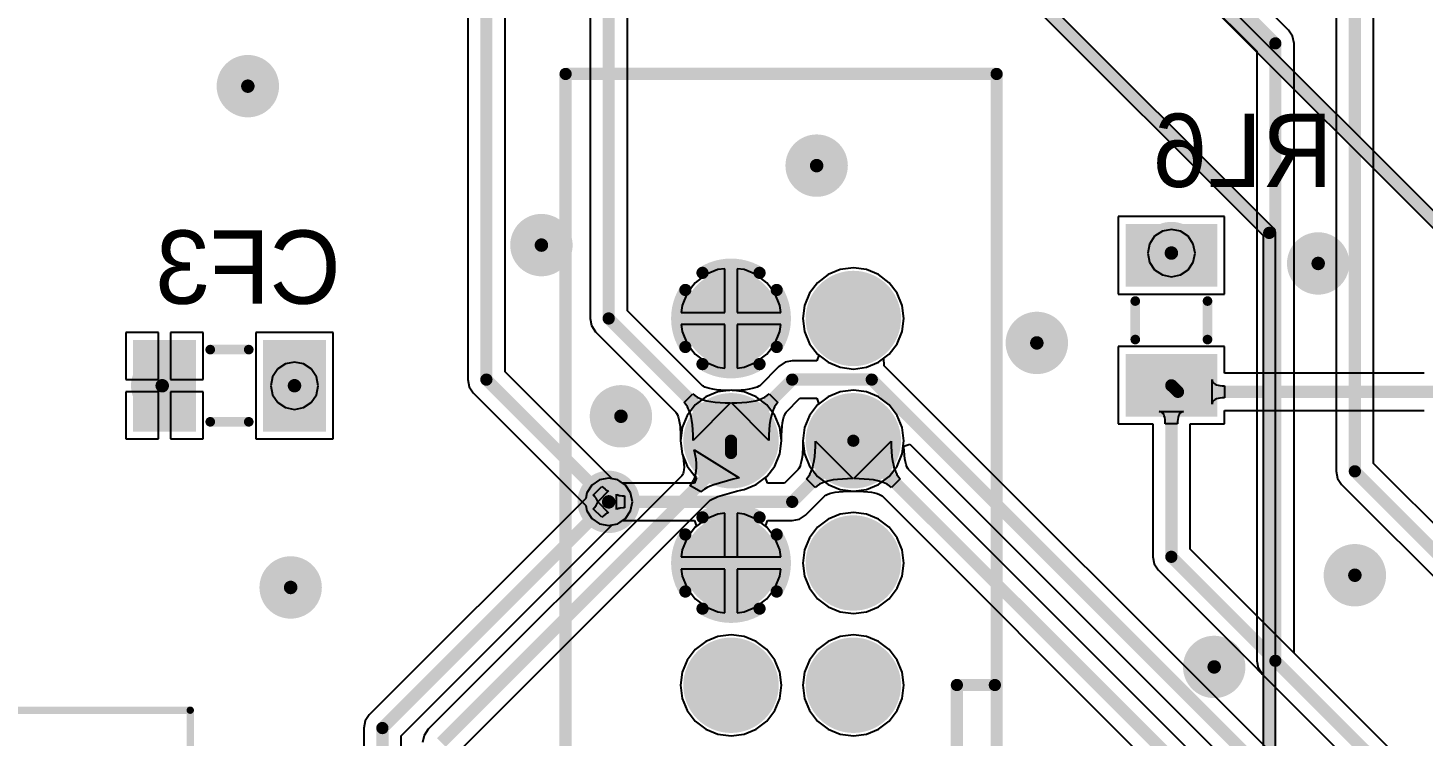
# Model space of a CAD drawing. Header units: millimetres. Extents: x 19 to 120, y 15 to 116.
# Drawn here: x 42.8 to 71.77, y 61.55 to 76.27 of the extents above; entities that cross this region are included whole.
import ezdxf

# ---------------------------------------------------------------- set-up
doc = ezdxf.new("R2010")
doc.units = ezdxf.units.MM
for name, color, linetype in [('BottomLayer', 5, 'Continuous'), ('BottomOverlay', 54, 'Continuous'), ('BottomPaste', 16, 'Continuous'), ('BottomSolder', 6, 'Continuous'), ('InternalPlane1', 76, 'Continuous'), ('InternalPlane2', 16, 'Continuous'), ('MultiLayer', 9, 'Continuous'), ('PadHoleLayer', 156, 'Continuous'), ('TopLayer', 1, 'Continuous'), ('TopOverlay', 2, 'Continuous'), ('TopSolder', 216, 'Continuous'), ('ViaHoleLayer', 16, 'Continuous')]:
    doc.layers.add(name, color=color, linetype=linetype)

# ---------------------------------------------------------------- blocks, each defined once
blk = doc.blocks.new('IDC3_10_2_13')
at = {"layer": 'BottomLayer', "const_width": 0.787}
for points in [[(14.846, 2.54, 1), (15.634, 2.54, 1)], [(17.386, 2.54, 1), (18.174, 2.54, 1)], [(19.926, 2.54, 1), (20.714, 2.54, 1)], [(22.466, 2.54, 1), (23.254, 2.54, 1)], [(14.846, 0, 1), (15.634, 0, 1)], [(17.386, 0, 1), (18.174, 0, 1)], [(19.926, 0, 1), (20.714, 0, 1)], [(22.466, 0, 1), (23.254, 0, 1)]]:
    blk.add_lwpolyline(points, format="xyb", close=True, dxfattribs=at)
at = {"layer": 'BottomSolder', "const_width": 0.889}
for points in [[(14.796, 2.54, 1), (15.684, 2.54, 1)], [(17.335, 2.54, 1), (18.224, 2.54, 1)], [(19.875, 2.54, 1), (20.765, 2.54, 1)], [(22.416, 2.54, 1), (23.305, 2.54, 1)], [(14.796, 0, 1), (15.684, 0, 1)], [(17.335, 0, 1), (18.224, 0, 1)], [(19.875, 0, 1), (20.765, 0, 1)], [(22.416, 0, 1), (23.305, 0, 1)]]:
    blk.add_lwpolyline(points, format="xyb", close=True, dxfattribs=at)
at = {"layer": 'InternalPlane1', "const_width": 0.254}
for points in [[(17.188, 3.488, -0.286745), (18.372, 3.488)], [(22.268, 3.488, -0.286745), (23.452, 3.488)], [(16.832, 1.948, -0.286745), (16.832, 3.132)], [(18.728, 3.132, -0.286745), (18.728, 1.948)], [(21.912, 1.948, -0.286745), (21.912, 3.132)], [(23.808, 3.132, -0.286745), (23.808, 1.948)], [(18.372, 1.592, -0.286745), (17.188, 1.592)], [(23.452, 1.592, -0.286745), (22.268, 1.592)]]:
    blk.add_lwpolyline(points, format="xyb", dxfattribs=at)
at = {"layer": 'InternalPlane1'}
for points, const_width in [([(14.745, 2.54, 1), (15.735, 2.54, 1)], 0.991), ([(17.124, 3.488, 1), (17.251, 3.488, 1)], 0.127), ([(18.309, 3.488, 1), (18.436, 3.488, 1)], 0.127), ([(19.825, 2.54, 1), (20.815, 2.54, 1)], 0.991), ([(22.204, 3.488, 1), (22.331, 3.488, 1)], 0.127), ([(23.389, 3.488, 1), (23.516, 3.488, 1)], 0.127), ([(16.769, 3.132, 1), (16.896, 3.132, 1)], 0.127), ([(18.664, 3.132, 1), (18.791, 3.132, 1)], 0.127), ([(21.849, 3.132, 1), (21.976, 3.132, 1)], 0.127), ([(23.744, 3.132, 1), (23.871, 3.132, 1)], 0.127), ([(16.769, 1.948, 1), (16.896, 1.948, 1)], 0.127), ([(18.664, 1.948, 1), (18.791, 1.948, 1)], 0.127), ([(21.849, 1.948, 1), (21.976, 1.948, 1)], 0.127), ([(23.744, 1.948, 1), (23.871, 1.948, 1)], 0.127), ([(17.124, 1.592, 1), (17.251, 1.592, 1)], 0.127), ([(18.309, 1.592, 1), (18.436, 1.592, 1)], 0.127), ([(22.204, 1.592, 1), (22.331, 1.592, 1)], 0.127), ([(23.389, 1.592, 1), (23.516, 1.592, 1)], 0.127), ([(14.745, 0, 1), (15.735, 0, 1)], 0.991), ([(17.285, 0, 1), (18.275, 0, 1)], 0.991), ([(19.825, 0, 1), (20.815, 0, 1)], 0.991), ([(22.365, 0, 1), (23.355, 0, 1)], 0.991)]:
    blk.add_lwpolyline(points, format="xyb", close=True, dxfattribs=dict(at, const_width=const_width))
at = {"layer": 'InternalPlane2', "const_width": 0.991}
for points in [[(14.745, 2.54, 1), (15.735, 2.54, 1)], [(17.285, 2.54, 1), (18.275, 2.54, 1)], [(19.825, 2.54, 1), (20.815, 2.54, 1)], [(22.365, 2.54, 1), (23.355, 2.54, 1)], [(14.745, 0, 1), (15.735, 0, 1)], [(17.285, 0, 1), (18.275, 0, 1)], [(19.825, 0, 1), (20.815, 0, 1)], [(22.365, 0, 1), (23.355, 0, 1)]]:
    blk.add_lwpolyline(points, format="xyb", close=True, dxfattribs=at)
at = {"layer": 'MultiLayer', "const_width": 0.787}
for points in [[(14.846, 2.54, 1), (15.634, 2.54, 1)], [(17.386, 2.54, 1), (18.174, 2.54, 1)], [(19.926, 2.54, 1), (20.714, 2.54, 1)], [(22.466, 2.54, 1), (23.254, 2.54, 1)], [(14.846, 0, 1), (15.634, 0, 1)], [(17.386, 0, 1), (18.174, 0, 1)], [(19.926, 0, 1), (20.714, 0, 1)], [(22.466, 0, 1), (23.254, 0, 1)]]:
    blk.add_lwpolyline(points, format="xyb", close=True, dxfattribs=at)
at = {"layer": 'PadHoleLayer', "const_width": 0.483}
for points in [[(14.999, 2.54, 1), (15.481, 2.54, 1)], [(17.539, 2.54, 1), (18.021, 2.54, 1)], [(20.079, 2.54, 1), (20.561, 2.54, 1)], [(22.619, 2.54, 1), (23.101, 2.54, 1)], [(14.999, 0, 1), (15.481, 0, 1)], [(17.539, 0, 1), (18.021, 0, 1)], [(20.079, 0, 1), (20.561, 0, 1)], [(22.619, 0, 1), (23.101, 0, 1)]]:
    blk.add_lwpolyline(points, format="xyb", close=True, dxfattribs=at)
at = {"layer": 'TopLayer', "const_width": 0.787}
for points in [[(14.846, 2.54, 1), (15.634, 2.54, 1)], [(17.386, 2.54, 1), (18.174, 2.54, 1)], [(19.926, 2.54, 1), (20.714, 2.54, 1)], [(22.466, 2.54, 1), (23.254, 2.54, 1)], [(14.846, 0, 1), (15.634, 0, 1)], [(17.386, 0, 1), (18.174, 0, 1)], [(19.926, 0, 1), (20.714, 0, 1)], [(22.466, 0, 1), (23.254, 0, 1)]]:
    blk.add_lwpolyline(points, format="xyb", close=True, dxfattribs=at)
at = {"layer": 'TopOverlay', "const_width": 0.254}
for points in [[(27.94, 5.975), (-5.08, 5.975)], [(27.94, 5.975), (27.94, -2.975)], [(7.625, -2.15), (15.245, -2.15)], [(15.245, -2.15), (15.245, -2.938)], [(27.94, -2.975), (-5.08, -2.975)]]:
    blk.add_lwpolyline(points, dxfattribs=at)
at = {"layer": 'TopOverlay', "const_width": 0.127}
for points in [[(27.876, 5.975, 1), (28.003, 5.975, 1)], [(27.876, 5.975, 1), (28.003, 5.975, 1)], [(15.182, -2.15, 1), (15.309, -2.15, 1)], [(15.182, -2.15, 1), (15.309, -2.15, 1)], [(15.182, -2.938, 1), (15.309, -2.938, 1)], [(27.876, -2.975, 1), (28.003, -2.975, 1)], [(27.876, -2.975, 1), (28.003, -2.975, 1)]]:
    blk.add_lwpolyline(points, format="xyb", close=True, dxfattribs=at)
at = {"layer": 'TopSolder', "const_width": 0.889}
for points in [[(14.796, 2.54, 1), (15.684, 2.54, 1)], [(17.335, 2.54, 1), (18.224, 2.54, 1)], [(19.875, 2.54, 1), (20.765, 2.54, 1)], [(22.416, 2.54, 1), (23.305, 2.54, 1)], [(14.796, 0, 1), (15.684, 0, 1)], [(17.335, 0, 1), (18.224, 0, 1)], [(19.875, 0, 1), (20.765, 0, 1)], [(22.416, 0, 1), (23.305, 0, 1)]]:
    blk.add_lwpolyline(points, format="xyb", close=True, dxfattribs=at)
blk = doc.blocks.new('M_1206_B_16')
at = {"layer": 'BottomLayer'}
for points in [[(-1.9, 0.85), (-1.9, -0.85), (-0.8, 0.85), (-0.8, -0.85)], [(0.8, 0.85), (0.8, -0.85), (1.9, 0.85), (1.9, -0.85)]]:
    blk.add_solid(points, dxfattribs=at)
at = {"layer": 'BottomOverlay', "const_width": 0.2}
for points in [[(-0.4, 0.75), (0.4, 0.75)], [(-0.4, -0.75), (0.4, -0.75)]]:
    blk.add_lwpolyline(points, dxfattribs=at)
at = {"layer": 'BottomOverlay', "const_width": 0.1}
for points in [[(-0.45, 0.75, 1), (-0.35, 0.75, 1)], [(0.35, 0.75, 1), (0.45, 0.75, 1)], [(-0.45, -0.75, 1), (-0.35, -0.75, 1)], [(0.35, -0.75, 1), (0.45, -0.75, 1)]]:
    blk.add_lwpolyline(points, format="xyb", close=True, dxfattribs=at)
at = {"layer": 'BottomPaste'}
for points in [[(-1.9, 0.85), (-1.9, -0.85), (-0.8, 0.85), (-0.8, -0.85)], [(0.8, 0.85), (0.8, -0.85), (1.9, 0.85), (1.9, -0.85)]]:
    blk.add_solid(points, dxfattribs=at)
at = {"layer": 'BottomSolder'}
for points in [[(-2.002, 0.952), (-2.002, -0.952), (-0.698, 0.952), (-0.698, -0.952)], [(0.698, 0.952), (0.698, -0.952), (2.002, 0.952), (2.002, -0.952)]]:
    blk.add_solid(points, dxfattribs=at)
blk = doc.blocks.new('M_1206_B_33')
at = {"layer": 'BottomLayer'}
for points in [[(-1.9, 0.85), (-1.9, -0.85), (-0.8, 0.85), (-0.8, -0.85)], [(0.8, 0.85), (0.8, -0.85), (1.9, 0.85), (1.9, -0.85)]]:
    blk.add_solid(points, dxfattribs=at)
at = {"layer": 'BottomOverlay', "const_width": 0.2}
for points in [[(-0.4, 0.75), (0.4, 0.75)], [(-0.4, -0.75), (0.4, -0.75)]]:
    blk.add_lwpolyline(points, dxfattribs=at)
at = {"layer": 'BottomOverlay', "const_width": 0.1}
for points in [[(-0.45, 0.75, 1), (-0.35, 0.75, 1)], [(0.35, 0.75, 1), (0.45, 0.75, 1)], [(-0.45, -0.75, 1), (-0.35, -0.75, 1)], [(0.35, -0.75, 1), (0.45, -0.75, 1)]]:
    blk.add_lwpolyline(points, format="xyb", close=True, dxfattribs=at)
at = {"layer": 'BottomPaste'}
for points in [[(-1.9, 0.85), (-1.9, -0.85), (-0.8, 0.85), (-0.8, -0.85)], [(0.8, 0.85), (0.8, -0.85), (1.9, 0.85), (1.9, -0.85)]]:
    blk.add_solid(points, dxfattribs=at)
at = {"layer": 'BottomSolder'}
for points in [[(-2.002, 0.952), (-2.002, -0.952), (-0.698, 0.952), (-0.698, -0.952)], [(0.698, 0.952), (0.698, -0.952), (2.002, 0.952), (2.002, -0.952)]]:
    blk.add_solid(points, dxfattribs=at)
blk = doc.blocks.new('RF_BM_2652P2_36')
at = {"layer": 'TopOverlay', "const_width": 0.152}
for points in [[(0.077, 30.09), (0.077, 0.104)], [(16.523, 0.104), (0.077, 0.104)]]:
    blk.add_lwpolyline(points, dxfattribs=at)
at = {"layer": 'TopOverlay', "const_width": 0.0762}
blk.add_lwpolyline([(0.039, 0.104, 1), (0.115, 0.104, 1)], format="xyb", close=True, dxfattribs=at)
blk.add_lwpolyline([(0.039, 0.104, 1), (0.115, 0.104, 1)], format="xyb", close=True, dxfattribs=at)

msp = doc.modelspace()

# ---------------------------------------------------------------- linework, layer by layer
at = {"layer": 'BottomLayer'}
for p, q in [((67.652, 72.347), (65.444, 72.347)), ((65.444, 72.347), (65.444, 70.739)), ((67.652, 70.739), (67.652, 72.347)), ((59.944, 71.281), (59.672, 71.246)), ((60.216, 71.246), (59.944, 71.281)), ((56.879, 71.141), (56.661, 70.974)), ((57.132, 71.246), (56.879, 71.141)), ((57.277, 71.265), (57.132, 71.246)), ((57.277, 70.358), (57.277, 71.265)), ((57.676, 71.246), (57.531, 71.265)), ((57.531, 71.265), (57.531, 70.358)), ((57.929, 71.141), (57.676, 71.246)), ((58.147, 70.974), (57.929, 71.141)), ((59.419, 71.141), (59.201, 70.974)), ((59.672, 71.246), (59.419, 71.141)), ((60.469, 71.141), (60.216, 71.246)), ((60.687, 70.974), (60.469, 71.141)), ((56.494, 70.756), (56.389, 70.503)), ((56.661, 70.974), (56.494, 70.756)), ((58.314, 70.756), (58.147, 70.974)), ((58.419, 70.503), (58.314, 70.756)), ((59.034, 70.756), (58.929, 70.503)), ((59.201, 70.974), (59.034, 70.756)), ((60.854, 70.756), (60.687, 70.974)), ((60.959, 70.503), (60.854, 70.756)), ((65.444, 70.739), (67.652, 70.739)), ((56.389, 70.503), (56.37, 70.358)), ((58.438, 70.358), (58.419, 70.503)), ((58.929, 70.503), (58.894, 70.231)), ((60.994, 70.231), (60.959, 70.503)), ((56.37, 70.358), (57.277, 70.358)), ((57.531, 70.358), (58.438, 70.358)), ((58.894, 70.231), (58.929, 69.959)), ((60.959, 69.959), (60.994, 70.231)), ((45.513, 69.938), (44.836, 69.938)), ((44.836, 69.938), (44.836, 68.961)), ((45.513, 68.961), (45.513, 69.938)), ((46.444, 69.938), (45.767, 69.938)), ((45.767, 69.938), (45.767, 68.961)), ((46.444, 68.961), (46.444, 69.938)), ((49.144, 69.938), (47.536, 69.938)), ((47.536, 69.938), (47.536, 67.73)), ((49.144, 67.73), (49.144, 69.938)), ((57.277, 70.104), (56.37, 70.104)), ((56.37, 70.104), (56.389, 69.959)), ((56.389, 69.959), (56.494, 69.706)), ((57.277, 69.197), (57.277, 70.104)), ((58.438, 70.104), (57.531, 70.104)), ((57.531, 70.104), (57.531, 69.197)), ((58.314, 69.706), (58.419, 69.959)), ((58.419, 69.959), (58.438, 70.104)), ((58.929, 69.959), (59.034, 69.706)), ((60.854, 69.706), (60.959, 69.959)), ((56.494, 69.706), (56.661, 69.488)), ((58.147, 69.488), (58.314, 69.706)), ((59.034, 69.706), (59.201, 69.488)), ((60.687, 69.488), (60.854, 69.706)), ((67.652, 69.647), (65.444, 69.647)), ((65.444, 69.647), (65.444, 68.039)), ((67.652, 69.095), (67.652, 69.647)), ((56.661, 69.488), (56.879, 69.321)), ((56.879, 69.321), (57.132, 69.216)), ((57.676, 69.216), (57.929, 69.321)), ((57.929, 69.321), (58.147, 69.488)), ((58.525, 69.32), (58.399, 69.236)), ((58.674, 69.349), (58.525, 69.32)), ((59.185, 69.349), (58.674, 69.349)), ((59.225, 69.47), (59.185, 69.349)), ((59.201, 69.488), (59.225, 69.47)), ((60.577, 69.404), (60.687, 69.488)), ((60.582, 69.248), (60.577, 69.404)), ((60.601, 69.236), (60.582, 69.248)), ((44.836, 68.961), (45.513, 68.961)), ((45.767, 68.961), (46.444, 68.961)), ((57.132, 69.216), (57.277, 69.197)), ((57.531, 69.197), (57.676, 69.216)), ((58.399, 69.236), (57.999, 68.835)), ((72.665, 57.172), (60.601, 69.236)), ((67.392, 68.453), (67.392, 68.961)), ((67.392, 68.961), (67.394, 68.937)), ((71.794, 69.095), (67.652, 69.095)), ((45.513, 68.707), (44.836, 68.707)), ((44.836, 68.707), (44.836, 67.73)), ((45.513, 67.73), (45.513, 68.707)), ((46.444, 68.707), (45.767, 68.707)), ((45.767, 68.707), (45.767, 67.73)), ((46.444, 67.73), (46.444, 68.707)), ((57.132, 68.706), (56.879, 68.601)), ((57.404, 68.741), (57.132, 68.706)), ((57.434, 68.737), (57.404, 68.741)), ((57.517, 68.738), (57.434, 68.737)), ((57.706, 68.75), (57.517, 68.738)), ((57.779, 68.761), (57.706, 68.75)), ((57.845, 68.774), (57.779, 68.761)), ((57.901, 68.789), (57.845, 68.774)), ((57.945, 68.805), (57.901, 68.789)), ((57.978, 68.822), (57.945, 68.805)), ((57.999, 68.835), (57.978, 68.822)), ((58.155, 68.628), (58.198, 68.664)), ((58.198, 68.664), (58.377, 68.485)), ((67.394, 68.937), (67.402, 68.915)), ((67.402, 68.915), (67.415, 68.896)), ((67.415, 68.896), (67.433, 68.88)), ((67.433, 68.88), (67.456, 68.866)), ((67.456, 68.866), (67.484, 68.854)), ((67.484, 68.854), (67.518, 68.845)), ((67.518, 68.845), (67.556, 68.839)), ((67.556, 68.839), (67.6, 68.835)), ((67.6, 68.835), (67.649, 68.834)), ((67.649, 68.834), (67.649, 68.58)), ((56.661, 68.434), (56.494, 68.216)), ((56.879, 68.601), (56.661, 68.434)), ((57.412, 68.478), (57.527, 68.479)), ((58.191, 67.699), (57.412, 68.478)), ((57.527, 68.479), (57.732, 68.493)), ((57.732, 68.493), (57.823, 68.505)), ((57.823, 68.505), (57.905, 68.522)), ((57.905, 68.522), (57.98, 68.542)), ((57.98, 68.542), (58.046, 68.567)), ((58.046, 68.567), (58.105, 68.595)), ((58.105, 68.595), (58.155, 68.628)), ((58.308, 68.392), (58.28, 68.333)), ((58.341, 68.442), (58.308, 68.392)), ((58.377, 68.485), (58.341, 68.442)), ((58.548, 68.286), (58.835, 68.573)), ((58.835, 68.573), (59.185, 68.573)), ((59.201, 68.434), (59.034, 68.216)), ((59.185, 68.573), (59.225, 68.452)), ((59.225, 68.452), (59.201, 68.434)), ((67.394, 68.477), (67.392, 68.453)), ((67.402, 68.499), (67.394, 68.477)), ((67.415, 68.518), (67.402, 68.499)), ((67.433, 68.534), (67.415, 68.518)), ((67.456, 68.548), (67.433, 68.534)), ((67.484, 68.56), (67.456, 68.548)), ((67.518, 68.569), (67.484, 68.56)), ((67.556, 68.575), (67.518, 68.569)), ((67.6, 68.579), (67.556, 68.575)), ((67.649, 68.58), (67.6, 68.579)), ((56.494, 68.216), (56.389, 67.963)), ((58.218, 68.11), (58.206, 68.019)), ((58.235, 68.192), (58.218, 68.11)), ((58.255, 68.267), (58.235, 68.192)), ((58.28, 68.333), (58.255, 68.267)), ((58.474, 68.066), (58.487, 68.132)), ((58.487, 68.132), (58.502, 68.188)), ((58.502, 68.188), (58.518, 68.232)), ((58.518, 68.232), (58.535, 68.265)), ((58.535, 68.265), (58.548, 68.286)), ((59.034, 68.216), (58.929, 67.963)), ((66.318, 68.294), (66.294, 68.296)), ((66.294, 68.296), (66.802, 68.296)), ((66.34, 68.286), (66.318, 68.294)), ((66.359, 68.273), (66.34, 68.286)), ((66.375, 68.255), (66.359, 68.273)), ((66.389, 68.233), (66.375, 68.255)), ((66.401, 68.205), (66.389, 68.233)), ((66.41, 68.172), (66.401, 68.205)), ((66.416, 68.133), (66.41, 68.172)), ((66.42, 68.09), (66.416, 68.133)), ((66.421, 68.042), (66.42, 68.09)), ((66.676, 68.09), (66.675, 68.042)), ((66.68, 68.133), (66.676, 68.09)), ((66.686, 68.172), (66.68, 68.133)), ((66.695, 68.205), (66.686, 68.172)), ((66.707, 68.233), (66.695, 68.205)), ((66.721, 68.255), (66.707, 68.233)), ((66.737, 68.273), (66.721, 68.255)), ((66.756, 68.286), (66.737, 68.273)), ((66.778, 68.294), (66.756, 68.286)), ((66.802, 68.296), (66.778, 68.294)), ((67.652, 68.039), (67.652, 68.319)), ((67.652, 68.319), (71.794, 68.319)), ((56.389, 67.963), (56.354, 67.691)), ((58.192, 67.814), (58.191, 67.699)), ((58.206, 68.019), (58.192, 67.814)), ((58.45, 67.721), (58.451, 67.804)), ((58.451, 67.804), (58.463, 67.993)), ((58.463, 67.993), (58.474, 68.066)), ((58.929, 67.963), (58.894, 67.691)), ((65.444, 68.039), (66.16, 68.039)), ((66.16, 68.039), (66.16, 65.28)), ((66.675, 68.042), (66.421, 68.042)), ((66.936, 65.441), (66.936, 68.039)), ((66.936, 68.039), (67.652, 68.039)), ((44.836, 67.73), (45.513, 67.73)), ((45.767, 67.73), (46.444, 67.73)), ((47.536, 67.73), (49.144, 67.73)), ((56.354, 67.691), (56.389, 67.419)), ((56.661, 67.402), (56.639, 67.504)), ((56.639, 67.504), (57.576, 66.923)), ((58.419, 67.419), (58.454, 67.691)), ((58.454, 67.691), (58.45, 67.721)), ((58.894, 67.691), (58.929, 67.419)), ((59.952, 66.904), (60.731, 67.683)), ((60.731, 67.683), (60.732, 67.568)), ((60.732, 67.568), (60.746, 67.363)), ((60.992, 67.567), (61.011, 67.584)), ((61.003, 67.389), (60.992, 67.567)), ((61.011, 67.584), (61.118, 67.62)), ((61.118, 67.62), (72.002, 56.736)), ((56.389, 67.419), (56.396, 67.403)), ((56.396, 67.403), (56.407, 67.354)), ((56.407, 67.354), (56.42, 67.274)), ((56.42, 67.274), (56.426, 67.203)), ((56.677, 67.307), (56.661, 67.402)), ((56.685, 67.217), (56.677, 67.307)), ((56.687, 67.134), (56.685, 67.217)), ((58.314, 67.166), (58.419, 67.419)), ((58.929, 67.419), (59.034, 67.166)), ((60.746, 67.363), (60.758, 67.272)), ((60.758, 67.272), (60.775, 67.19)), ((61.014, 67.316), (61.003, 67.389)), ((61.027, 67.25), (61.014, 67.316)), ((61.042, 67.194), (61.027, 67.25)), ((56.382, 66.965), (51.115, 61.697)), ((56.395, 66.985), (56.382, 66.965)), ((56.407, 67.011), (56.395, 66.985)), ((56.417, 67.045), (56.407, 67.011)), ((56.424, 67.088), (56.417, 67.045)), ((56.428, 67.141), (56.424, 67.088)), ((56.426, 67.203), (56.428, 67.141)), ((56.65, 66.921), (56.669, 66.986)), ((56.669, 66.986), (56.681, 67.057)), ((56.681, 67.057), (56.687, 67.134)), ((57.576, 66.923), (57.45, 66.893)), ((57.929, 66.781), (58.147, 66.948)), ((58.147, 66.948), (58.314, 67.166)), ((59.034, 67.166), (59.201, 66.948)), ((59.201, 66.948), (59.419, 66.781)), ((60.775, 67.19), (60.795, 67.115)), ((60.795, 67.115), (60.82, 67.049)), ((60.82, 67.049), (60.848, 66.99)), ((60.848, 66.99), (60.881, 66.94)), ((60.881, 66.94), (60.917, 66.897)), ((61.058, 67.15), (61.042, 67.194)), ((61.075, 67.117), (61.058, 67.15)), ((61.088, 67.096), (61.075, 67.117)), ((68.728, 59.457), (61.088, 67.096)), ((54.516, 66.769), (54.409, 66.609)), ((54.676, 66.876), (54.516, 66.769)), ((54.864, 66.913), (54.676, 66.876)), ((55.052, 66.876), (54.864, 66.913)), ((55.212, 66.769), (55.052, 66.876)), ((55.319, 66.609), (55.212, 66.769)), ((56.552, 66.764), (56.591, 66.81)), ((56.774, 66.627), (56.552, 66.764)), ((56.591, 66.81), (56.624, 66.863)), ((56.624, 66.863), (56.65, 66.921)), ((56.809, 66.657), (56.774, 66.627)), ((56.854, 66.687), (56.809, 66.657)), ((56.909, 66.717), (56.854, 66.687)), ((56.974, 66.746), (56.909, 66.717)), ((57.049, 66.776), (56.974, 66.746)), ((57.45, 66.893), (57.049, 66.776)), ((57.133, 66.53), (57.516, 66.643)), ((57.516, 66.643), (57.635, 66.67)), ((57.635, 66.67), (57.637, 66.671)), ((57.635, 66.67), (57.635, 66.67)), ((57.635, 66.67), (57.635, 66.67)), ((57.637, 66.671), (57.676, 66.676)), ((57.676, 66.676), (57.929, 66.781)), ((59.419, 66.781), (59.672, 66.676)), ((59.672, 66.676), (59.944, 66.641)), ((59.944, 66.641), (59.974, 66.645)), ((60.067, 66.903), (59.952, 66.904)), ((59.974, 66.645), (60.057, 66.644)), ((60.057, 66.644), (60.246, 66.632)), ((60.272, 66.889), (60.067, 66.903)), ((60.363, 66.877), (60.272, 66.889)), ((60.445, 66.86), (60.363, 66.877)), ((60.52, 66.84), (60.445, 66.86)), ((60.586, 66.815), (60.52, 66.84)), ((60.645, 66.787), (60.586, 66.815)), ((60.695, 66.754), (60.645, 66.787)), ((60.738, 66.718), (60.695, 66.754)), ((60.917, 66.897), (60.738, 66.718)), ((54.386, 66.493), (49.89, 61.997)), ((51.778, 61.261), (56.969, 66.453)), ((54.409, 66.609), (54.386, 66.493)), ((54.56, 66.298), (54.602, 66.346)), ((54.602, 66.346), (54.612, 66.361)), ((54.612, 66.361), (54.621, 66.374)), ((54.621, 66.374), (54.627, 66.387)), ((54.627, 66.387), (54.632, 66.398)), ((54.632, 66.398), (54.635, 66.409)), ((54.635, 66.409), (54.635, 66.419)), ((54.635, 66.419), (54.862, 66.192)), ((55.356, 66.421), (55.319, 66.609)), ((55.319, 66.233), (55.356, 66.421)), ((56.969, 66.453), (56.987, 66.464)), ((56.987, 66.464), (57.024, 66.484)), ((57.024, 66.484), (57.075, 66.508)), ((57.075, 66.508), (57.133, 66.53)), ((60.246, 66.632), (60.319, 66.621)), ((60.319, 66.621), (60.385, 66.608)), ((60.385, 66.608), (60.441, 66.593)), ((60.441, 66.593), (60.485, 66.577)), ((60.485, 66.577), (60.518, 66.56)), ((60.518, 66.56), (60.539, 66.547)), ((60.539, 66.547), (68.065, 59.021)), ((54.543, 66.279), (54.56, 66.298)), ((54.722, 66.1), (54.543, 66.279)), ((54.741, 66.117), (54.722, 66.1)), ((54.758, 66.133), (54.741, 66.117)), ((54.789, 66.159), (54.758, 66.133)), ((54.804, 66.169), (54.789, 66.159)), ((54.817, 66.178), (54.804, 66.169)), ((54.83, 66.184), (54.817, 66.178)), ((54.841, 66.189), (54.83, 66.184)), ((54.852, 66.192), (54.841, 66.189)), ((54.862, 66.192), (54.852, 66.192)), ((55.052, 65.966), (55.212, 66.073)), ((55.212, 66.073), (55.319, 66.233)), ((56.879, 66.061), (56.661, 65.894)), ((57.132, 66.166), (56.879, 66.061)), ((57.277, 66.185), (57.132, 66.166)), ((57.277, 65.278), (57.277, 66.185)), ((57.676, 66.166), (57.531, 66.185)), ((57.531, 66.185), (57.531, 65.278)), ((57.929, 66.061), (57.676, 66.166)), ((58.147, 65.894), (57.929, 66.061)), ((59.419, 66.061), (59.201, 65.894)), ((59.672, 66.166), (59.419, 66.061)), ((59.944, 66.201), (59.672, 66.166)), ((60.216, 66.166), (59.944, 66.201)), ((60.469, 66.061), (60.216, 66.166)), ((60.687, 65.894), (60.469, 66.061)), ((50.553, 61.561), (54.936, 65.943)), ((54.936, 65.943), (55.052, 65.966)), ((56.661, 65.894), (56.494, 65.676)), ((58.314, 65.676), (58.147, 65.894)), ((59.201, 65.894), (59.034, 65.676)), ((60.854, 65.676), (60.687, 65.894)), ((56.494, 65.676), (56.389, 65.423)), ((58.419, 65.423), (58.314, 65.676)), ((59.034, 65.676), (58.929, 65.423)), ((60.959, 65.423), (60.854, 65.676)), ((56.389, 65.423), (56.37, 65.278)), ((56.37, 65.278), (57.277, 65.278)), ((57.531, 65.278), (58.438, 65.278)), ((58.438, 65.278), (58.419, 65.423)), ((58.929, 65.423), (58.894, 65.151)), ((60.994, 65.151), (60.959, 65.423)), ((66.16, 65.28), (66.189, 65.132)), ((74.443, 57.935), (66.936, 65.441)), ((57.277, 65.024), (56.37, 65.024)), ((56.37, 65.024), (56.389, 64.879)), ((57.277, 64.117), (57.277, 65.024)), ((58.438, 65.024), (57.531, 65.024)), ((57.531, 65.024), (57.531, 64.117)), ((58.419, 64.879), (58.438, 65.024)), ((58.894, 65.151), (58.929, 64.879)), ((60.959, 64.879), (60.994, 65.151)), ((66.189, 65.132), (66.273, 65.006)), ((66.273, 65.006), (73.78, 57.5)), ((56.389, 64.879), (56.494, 64.626)), ((56.494, 64.626), (56.661, 64.408)), ((58.147, 64.408), (58.314, 64.626)), ((58.314, 64.626), (58.419, 64.879)), ((58.929, 64.879), (59.034, 64.626)), ((59.034, 64.626), (59.201, 64.408)), ((60.687, 64.408), (60.854, 64.626)), ((60.854, 64.626), (60.959, 64.879)), ((56.661, 64.408), (56.879, 64.241)), ((57.929, 64.241), (58.147, 64.408)), ((59.201, 64.408), (59.419, 64.241)), ((60.469, 64.241), (60.687, 64.408)), ((56.879, 64.241), (57.132, 64.136)), ((57.132, 64.136), (57.277, 64.117)), ((57.531, 64.117), (57.676, 64.136)), ((57.676, 64.136), (57.929, 64.241)), ((59.419, 64.241), (59.672, 64.136)), ((59.672, 64.136), (59.944, 64.101)), ((59.944, 64.101), (60.216, 64.136)), ((60.216, 64.136), (60.469, 64.241)), ((56.879, 63.521), (56.661, 63.354)), ((57.132, 63.626), (56.879, 63.521)), ((57.404, 63.661), (57.132, 63.626)), ((57.676, 63.626), (57.404, 63.661)), ((57.929, 63.521), (57.676, 63.626)), ((58.147, 63.354), (57.929, 63.521)), ((59.419, 63.521), (59.201, 63.354)), ((59.672, 63.626), (59.419, 63.521)), ((59.944, 63.661), (59.672, 63.626)), ((60.216, 63.626), (59.944, 63.661)), ((60.469, 63.521), (60.216, 63.626)), ((60.687, 63.354), (60.469, 63.521)), ((56.661, 63.354), (56.494, 63.136)), ((58.314, 63.136), (58.147, 63.354)), ((59.201, 63.354), (59.034, 63.136)), ((60.854, 63.136), (60.687, 63.354)), ((56.389, 62.883), (56.354, 62.611)), ((56.494, 63.136), (56.389, 62.883)), ((58.419, 62.883), (58.314, 63.136)), ((58.454, 62.611), (58.419, 62.883)), ((58.929, 62.883), (58.894, 62.611)), ((59.034, 63.136), (58.929, 62.883)), ((60.959, 62.883), (60.854, 63.136)), ((60.994, 62.611), (60.959, 62.883)), ((56.354, 62.611), (56.389, 62.339)), ((58.419, 62.339), (58.454, 62.611)), ((58.894, 62.611), (58.929, 62.339)), ((60.959, 62.339), (60.994, 62.611)), ((56.389, 62.339), (56.494, 62.086)), ((58.314, 62.086), (58.419, 62.339)), ((58.929, 62.339), (59.034, 62.086)), ((60.854, 62.086), (60.959, 62.339)), ((49.89, 61.997), (49.806, 61.871)), ((56.494, 62.086), (56.661, 61.868)), ((58.147, 61.868), (58.314, 62.086)), ((59.034, 62.086), (59.201, 61.868)), ((60.687, 61.868), (60.854, 62.086)), ((49.806, 61.871), (49.777, 61.722)), ((49.777, 61.722), (49.777, 58.974)), ((56.661, 61.868), (56.879, 61.701)), ((57.929, 61.701), (58.147, 61.868)), ((59.201, 61.868), (59.419, 61.701)), ((60.469, 61.701), (60.687, 61.868)), ((50.553, 58.813), (50.553, 61.561)), ((51.03, 61.571), (51.001, 61.422)), ((51.115, 61.697), (51.03, 61.571)), ((56.879, 61.701), (57.132, 61.596)), ((57.132, 61.596), (57.404, 61.561)), ((57.404, 61.561), (57.676, 61.596)), ((57.676, 61.596), (57.929, 61.701)), ((59.419, 61.701), (59.672, 61.596)), ((59.672, 61.596), (59.944, 61.561)), ((59.944, 61.561), (60.216, 61.596)), ((60.216, 61.596), (60.469, 61.701))]:
    msp.add_line(p, q, dxfattribs=at)
for points, const_width in [([(47.257, 75.057, 1), (47.485, 75.057, 1)], 0.229), ([(59.068, 73.406, 1), (59.296, 73.406, 1)], 0.229), ([(53.353, 71.755, 1), (53.581, 71.755, 1)], 0.229), ([(66.434, 71.59, 1), (66.662, 71.59, 1)], 0.229), ([(69.482, 71.374, 1), (69.71, 71.374, 1)], 0.229), ([(63.64, 69.723, 1), (63.868, 69.723, 1)], 0.229), ([(45.479, 68.834, 1), (45.707, 68.834, 1)], 0.229), ([(48.226, 68.834, 1), (48.454, 68.834, 1)], 0.229), ([(58.611, 68.961, 1), (58.737, 68.961, 1)], 0.127), ([(58.611, 68.961, 1), (58.737, 68.961, 1)], 0.127), ([(60.263, 68.961, 1), (60.39, 68.961, 1)], 0.127), ([(60.263, 68.961, 1), (60.39, 68.961, 1)], 0.127), ([(66.484, 68.843, 1), (66.611, 68.843, 1)], 0.127), ([(66.484, 68.834, 1), (66.611, 68.834, 1)], 0.127), ([(66.621, 68.707, 1), (66.748, 68.707, 1)], 0.127), ([(66.621, 68.707, 1), (66.748, 68.707, 1)], 0.127), ([(55.004, 68.199, 1), (55.232, 68.199, 1)], 0.229), ([(57.34, 67.691, 1), (57.468, 67.691, 1)], 0.127), ([(57.34, 67.691, 1), (57.468, 67.691, 1)], 0.127), ([(59.88, 67.691, 1), (60.007, 67.691, 1)], 0.127), ([(57.34, 67.437, 1), (57.468, 67.437, 1)], 0.127), ([(57.34, 67.437, 1), (57.468, 67.437, 1)], 0.127), ([(54.75, 66.421, 1), (54.978, 66.421, 1)], 0.229), ([(54.8, 66.421, 1), (54.928, 66.421, 1)], 0.127), ([(66.484, 65.28, 1), (66.611, 65.28, 1)], 0.127), ([(66.484, 65.28, 1), (66.611, 65.28, 1)], 0.127), ([(70.244, 64.897, 1), (70.472, 64.897, 1)], 0.229), ([(48.146, 64.643, 1), (48.374, 64.643, 1)], 0.229), ([(67.323, 62.992, 1), (67.551, 62.992, 1)], 0.229), ([(50.101, 61.722, 1), (50.228, 61.722, 1)], 0.127), ([(50.101, 61.722, 1), (50.228, 61.722, 1)], 0.127)]:
    msp.add_lwpolyline(points, format="xyb", close=True, dxfattribs=dict(at, const_width=const_width))
at = {"layer": 'BottomLayer', "const_width": 0.254}
for points in [[(57.404, 67.691), (58.674, 68.961)], [(58.674, 68.961), (60.326, 68.961)], [(60.326, 68.961), (72.39, 56.897)], [(66.548, 68.843), (66.684, 68.707)], [(66.548, 65.28), (66.548, 68.834)], [(66.684, 68.707), (72.724, 68.707)], [(57.404, 67.437), (57.404, 67.691)], [(59.944, 67.691), (68.453, 59.182)], [(51.389, 61.422), (57.404, 67.437)], [(50.165, 61.722), (54.864, 66.421)], [(66.548, 65.28), (74.168, 57.66)], [(50.165, 58.813), (50.165, 61.722)]]:
    msp.add_lwpolyline(points, dxfattribs=at)
at = {"layer": 'BottomSolder', "const_width": 0.33}
for points in [[(66.383, 71.59, 1), (66.713, 71.59, 1)], [(45.428, 68.834, 1), (45.758, 68.834, 1)], [(48.175, 68.834, 1), (48.505, 68.834, 1)]]:
    msp.add_lwpolyline(points, format="xyb", close=True, dxfattribs=at)
at = {"layer": 'InternalPlane1', "const_width": 0.648}
for points in [[(66.224, 71.59, 1), (66.872, 71.59, 1)], [(48.016, 68.834, 1), (48.664, 68.834, 1)], [(54.54, 66.421, 1), (55.188, 66.421, 1)]]:
    msp.add_lwpolyline(points, format="xyb", close=True, dxfattribs=at)
at = {"layer": 'InternalPlane2'}
for p, q in [((78.159, 66.296), (62.576, 81.88)), ((62.43, 81.659), (78.013, 66.075)), ((68.672, 72.101), (62.83, 77.943)), ((62.684, 77.722), (68.451, 71.955)), ((68.451, 71.955), (68.451, 55.247)), ((68.7, 72.059), (68.672, 72.101)), ((68.709, 72.009), (68.7, 72.059)), ((68.709, 55.247), (68.709, 72.009))]:
    msp.add_line(p, q, dxfattribs=at)
at = {"layer": 'InternalPlane2', "const_width": 0.254}
for points in [[(62.484, 81.788), (78.105, 66.167)], [(62.738, 77.851), (68.58, 72.009)], [(68.58, 55.247), (68.58, 72.009)]]:
    msp.add_lwpolyline(points, dxfattribs=at)
at = {"layer": 'InternalPlane2'}
for points, const_width in [([(47.047, 75.057, 1), (47.695, 75.057, 1)], 0.648), ([(58.858, 73.406, 1), (59.506, 73.406, 1)], 0.648), ([(53.143, 71.755, 1), (53.791, 71.755, 1)], 0.648), ([(68.516, 72.009, 1), (68.644, 72.009, 1)], 0.127), ([(68.516, 72.009, 1), (68.644, 72.009, 1)], 0.127), ([(69.272, 71.374, 1), (69.92, 71.374, 1)], 0.648), ([(63.43, 69.723, 1), (64.078, 69.723, 1)], 0.648), ([(45.269, 68.834, 1), (45.917, 68.834, 1)], 0.648), ([(54.794, 68.199, 1), (55.442, 68.199, 1)], 0.648), ([(54.54, 66.421, 1), (55.188, 66.421, 1)], 0.648), ([(70.034, 64.897, 1), (70.682, 64.897, 1)], 0.648), ([(47.936, 64.643, 1), (48.584, 64.643, 1)], 0.648), ([(67.113, 62.992, 1), (67.761, 62.992, 1)], 0.648)]:
    msp.add_lwpolyline(points, format="xyb", close=True, dxfattribs=dict(at, const_width=const_width))
at = {"layer": 'MultiLayer', "const_width": 0.229}
for points in [[(47.257, 75.057, 1), (47.485, 75.057, 1)], [(59.068, 73.406, 1), (59.296, 73.406, 1)], [(53.353, 71.755, 1), (53.581, 71.755, 1)], [(66.434, 71.59, 1), (66.662, 71.59, 1)], [(69.482, 71.374, 1), (69.71, 71.374, 1)], [(63.64, 69.723, 1), (63.868, 69.723, 1)], [(45.479, 68.834, 1), (45.707, 68.834, 1)], [(48.226, 68.834, 1), (48.454, 68.834, 1)], [(55.004, 68.199, 1), (55.232, 68.199, 1)], [(54.75, 66.421, 1), (54.978, 66.421, 1)], [(70.244, 64.897, 1), (70.472, 64.897, 1)], [(48.146, 64.643, 1), (48.374, 64.643, 1)], [(67.323, 62.992, 1), (67.551, 62.992, 1)]]:
    msp.add_lwpolyline(points, format="xyb", close=True, dxfattribs=at)
at = {"layer": 'TopLayer'}
for p, q in [((68.982, 76.221), (55.931, 89.271)), ((55.372, 88.731), (68.319, 75.785)), ((51.936, 86.08), (51.936, 68.961)), ((52.712, 69.122), (52.712, 86.08)), ((54.476, 86.08), (54.476, 70.231)), ((55.252, 70.392), (55.252, 86.08)), ((69.97, 77.944), (69.97, 67.056)), ((70.746, 67.217), (70.746, 78.105)), ((69.066, 76.095), (68.982, 76.221)), ((69.095, 75.946), (69.066, 76.095)), ((69.095, 63.28), (69.095, 75.946)), ((68.319, 75.785), (68.319, 63.119)), ((66.2, 71.938), (66.093, 71.778)), ((66.36, 72.045), (66.2, 71.938)), ((66.548, 72.082), (66.36, 72.045)), ((66.736, 72.045), (66.548, 72.082)), ((66.896, 71.938), (66.736, 72.045)), ((67.003, 71.778), (66.896, 71.938)), ((66.093, 71.778), (66.056, 71.59)), ((66.056, 71.59), (66.093, 71.402)), ((67.04, 71.59), (67.003, 71.778)), ((67.003, 71.402), (67.04, 71.59)), ((59.944, 71.281), (59.672, 71.246)), ((60.216, 71.246), (59.944, 71.281)), ((66.093, 71.402), (66.2, 71.242)), ((66.896, 71.242), (67.003, 71.402)), ((56.879, 71.141), (56.661, 70.974)), ((57.132, 71.246), (56.879, 71.141)), ((57.277, 71.265), (57.132, 71.246)), ((57.277, 70.358), (57.277, 71.265)), ((57.676, 71.246), (57.531, 71.265)), ((57.531, 71.265), (57.531, 70.358)), ((57.929, 71.141), (57.676, 71.246)), ((58.147, 70.974), (57.929, 71.141)), ((59.419, 71.141), (59.201, 70.974)), ((59.672, 71.246), (59.419, 71.141)), ((60.469, 71.141), (60.216, 71.246)), ((60.687, 70.974), (60.469, 71.141)), ((66.2, 71.242), (66.36, 71.135)), ((66.36, 71.135), (66.548, 71.098)), ((66.548, 71.098), (66.736, 71.135)), ((66.736, 71.135), (66.896, 71.242)), ((56.494, 70.756), (56.389, 70.503)), ((56.661, 70.974), (56.494, 70.756)), ((58.314, 70.756), (58.147, 70.974)), ((58.419, 70.503), (58.314, 70.756)), ((59.034, 70.756), (58.929, 70.503)), ((59.201, 70.974), (59.034, 70.756)), ((60.854, 70.756), (60.687, 70.974)), ((60.959, 70.503), (60.854, 70.756)), ((56.389, 70.503), (56.37, 70.358)), ((58.438, 70.358), (58.419, 70.503)), ((58.929, 70.503), (58.894, 70.231)), ((60.994, 70.231), (60.959, 70.503)), ((54.476, 70.231), (54.505, 70.082)), ((56.809, 68.835), (55.252, 70.392)), ((56.37, 70.358), (57.277, 70.358)), ((57.531, 70.358), (58.438, 70.358)), ((58.894, 70.231), (58.929, 69.959)), ((60.959, 69.959), (60.994, 70.231)), ((54.505, 70.082), (54.589, 69.956)), ((54.589, 69.956), (56.26, 68.286)), ((57.277, 70.104), (56.37, 70.104)), ((56.37, 70.104), (56.389, 69.959)), ((56.389, 69.959), (56.494, 69.706)), ((57.277, 69.197), (57.277, 70.104)), ((58.438, 70.104), (57.531, 70.104)), ((57.531, 70.104), (57.531, 69.197)), ((58.314, 69.706), (58.419, 69.959)), ((58.419, 69.959), (58.438, 70.104)), ((58.929, 69.959), (59.034, 69.706)), ((60.854, 69.706), (60.959, 69.959)), ((56.494, 69.706), (56.661, 69.488)), ((58.147, 69.488), (58.314, 69.706)), ((59.034, 69.706), (59.201, 69.488)), ((60.687, 69.488), (60.854, 69.706)), ((48.152, 69.289), (47.992, 69.182)), ((48.34, 69.326), (48.152, 69.289)), ((48.528, 69.289), (48.34, 69.326)), ((48.688, 69.182), (48.528, 69.289)), ((56.661, 69.488), (56.879, 69.321)), ((56.879, 69.321), (57.132, 69.216)), ((57.676, 69.216), (57.929, 69.321)), ((57.929, 69.321), (58.147, 69.488)), ((59.201, 69.488), (59.419, 69.321)), ((59.419, 69.321), (59.672, 69.216)), ((60.216, 69.216), (60.469, 69.321)), ((60.469, 69.321), (60.687, 69.488)), ((47.885, 69.022), (47.848, 68.834)), ((47.992, 69.182), (47.885, 69.022)), ((48.795, 69.022), (48.688, 69.182)), ((48.832, 68.834), (48.795, 69.022)), ((51.936, 68.961), (51.965, 68.812)), ((54.936, 66.899), (52.712, 69.122)), ((57.132, 69.216), (57.277, 69.197)), ((57.531, 69.197), (57.676, 69.216)), ((59.672, 69.216), (59.944, 69.181)), ((59.944, 69.181), (60.216, 69.216)), ((47.848, 68.834), (47.885, 68.646)), ((48.795, 68.646), (48.832, 68.834)), ((51.965, 68.812), (52.049, 68.686)), ((52.049, 68.686), (54.386, 66.349)), ((56.431, 68.485), (56.61, 68.664)), ((56.61, 68.664), (56.653, 68.628)), ((56.83, 68.822), (56.809, 68.835)), ((56.863, 68.805), (56.83, 68.822)), ((56.907, 68.789), (56.863, 68.805)), ((56.963, 68.774), (56.907, 68.789)), ((57.029, 68.761), (56.963, 68.774)), ((57.102, 68.75), (57.029, 68.761)), ((57.291, 68.738), (57.102, 68.75)), ((57.374, 68.737), (57.291, 68.738)), ((57.404, 68.741), (57.374, 68.737)), ((57.676, 68.706), (57.404, 68.741)), ((57.929, 68.601), (57.676, 68.706)), ((59.672, 68.706), (59.419, 68.601)), ((59.944, 68.741), (59.672, 68.706)), ((60.216, 68.706), (59.944, 68.741)), ((60.469, 68.601), (60.216, 68.706)), ((47.885, 68.646), (47.992, 68.486)), ((47.992, 68.486), (48.152, 68.379)), ((48.152, 68.379), (48.34, 68.342)), ((48.34, 68.342), (48.528, 68.379)), ((48.528, 68.379), (48.688, 68.486)), ((48.688, 68.486), (48.795, 68.646)), ((56.467, 68.442), (56.431, 68.485)), ((56.5, 68.392), (56.467, 68.442)), ((56.528, 68.333), (56.5, 68.392)), ((57.396, 68.478), (56.617, 67.699)), ((56.653, 68.628), (56.703, 68.595)), ((56.703, 68.595), (56.762, 68.567)), ((56.762, 68.567), (56.828, 68.542)), ((56.828, 68.542), (56.903, 68.522)), ((56.903, 68.522), (56.985, 68.505)), ((56.985, 68.505), (57.076, 68.493)), ((57.076, 68.493), (57.281, 68.479)), ((57.281, 68.479), (57.396, 68.478)), ((58.147, 68.434), (57.929, 68.601)), ((58.314, 68.216), (58.147, 68.434)), ((59.201, 68.434), (59.034, 68.216)), ((59.419, 68.601), (59.201, 68.434)), ((60.687, 68.434), (60.469, 68.601)), ((60.854, 68.216), (60.687, 68.434)), ((56.26, 68.286), (56.273, 68.265)), ((56.273, 68.265), (56.29, 68.232)), ((56.29, 68.232), (56.306, 68.188)), ((56.306, 68.188), (56.321, 68.132)), ((56.321, 68.132), (56.334, 68.066)), ((56.553, 68.267), (56.528, 68.333)), ((56.573, 68.192), (56.553, 68.267)), ((56.59, 68.11), (56.573, 68.192)), ((56.602, 68.019), (56.59, 68.11)), ((58.419, 67.963), (58.314, 68.216)), ((59.034, 68.216), (58.929, 67.963)), ((60.959, 67.963), (60.854, 68.216)), ((56.334, 68.066), (56.345, 67.993)), ((56.345, 67.993), (56.357, 67.804)), ((56.357, 67.804), (56.358, 67.721)), ((56.616, 67.814), (56.602, 68.019)), ((56.617, 67.699), (56.616, 67.814)), ((58.454, 67.691), (58.419, 67.963)), ((58.929, 67.963), (58.894, 67.691)), ((60.994, 67.691), (60.959, 67.963)), ((56.358, 67.721), (56.354, 67.691)), ((56.354, 67.691), (56.389, 67.419)), ((58.419, 67.419), (58.454, 67.691)), ((58.897, 67.578), (58.885, 67.389)), ((58.894, 67.691), (58.898, 67.661)), ((58.898, 67.661), (58.897, 67.578)), ((59.142, 67.363), (59.156, 67.568)), ((59.156, 67.568), (59.157, 67.683)), ((59.157, 67.683), (59.936, 66.904)), ((60.959, 67.419), (60.994, 67.691)), ((56.389, 67.419), (56.494, 67.166)), ((58.314, 67.166), (58.419, 67.419)), ((58.861, 67.25), (58.846, 67.194)), ((58.874, 67.316), (58.861, 67.25)), ((58.885, 67.389), (58.874, 67.316)), ((59.113, 67.19), (59.13, 67.272)), ((59.13, 67.272), (59.142, 67.363)), ((60.854, 67.166), (60.959, 67.419)), ((85.619, 52.345), (70.746, 67.217)), ((56.494, 67.166), (56.661, 66.948)), ((56.685, 66.93), (56.645, 66.809)), ((56.661, 66.948), (56.685, 66.93)), ((58.123, 66.93), (58.147, 66.948)), ((58.163, 66.809), (58.123, 66.93)), ((58.147, 66.948), (58.314, 67.166)), ((58.8, 67.096), (58.513, 66.809)), ((58.813, 67.117), (58.8, 67.096)), ((58.83, 67.15), (58.813, 67.117)), ((58.846, 67.194), (58.83, 67.15)), ((58.971, 66.897), (59.007, 66.94)), ((59.007, 66.94), (59.04, 66.99)), ((59.04, 66.99), (59.068, 67.049)), ((59.068, 67.049), (59.093, 67.115)), ((59.093, 67.115), (59.113, 67.19)), ((60.469, 66.781), (60.687, 66.948)), ((60.687, 66.948), (60.854, 67.166)), ((69.97, 67.056), (69.999, 66.907)), ((54.543, 66.563), (54.722, 66.742)), ((54.862, 66.65), (54.635, 66.423)), ((54.722, 66.742), (54.741, 66.725)), ((54.741, 66.725), (54.789, 66.683)), ((54.789, 66.683), (54.804, 66.673)), ((54.804, 66.673), (54.817, 66.664)), ((54.817, 66.664), (54.83, 66.658)), ((54.83, 66.658), (54.841, 66.653)), ((54.841, 66.653), (54.852, 66.65)), ((54.852, 66.65), (54.862, 66.65)), ((55.052, 66.876), (54.936, 66.899)), ((55.151, 66.809), (55.052, 66.876)), ((56.645, 66.809), (55.151, 66.809)), ((58.513, 66.809), (58.163, 66.809)), ((59.15, 66.718), (58.971, 66.897)), ((59.193, 66.754), (59.15, 66.718)), ((59.243, 66.787), (59.193, 66.754)), ((59.302, 66.815), (59.243, 66.787)), ((59.368, 66.84), (59.302, 66.815)), ((59.443, 66.86), (59.368, 66.84)), ((59.525, 66.877), (59.443, 66.86)), ((59.616, 66.889), (59.525, 66.877)), ((59.821, 66.903), (59.616, 66.889)), ((59.642, 66.632), (59.831, 66.644)), ((59.936, 66.904), (59.821, 66.903)), ((59.831, 66.644), (59.914, 66.645)), ((59.914, 66.645), (59.944, 66.641)), ((59.944, 66.641), (60.216, 66.676)), ((60.216, 66.676), (60.469, 66.781)), ((69.999, 66.907), (70.083, 66.781)), ((70.083, 66.781), (84.956, 51.909)), ((54.386, 66.349), (54.409, 66.233)), ((54.56, 66.544), (54.543, 66.563)), ((54.576, 66.527), (54.56, 66.544)), ((54.602, 66.496), (54.576, 66.527)), ((54.612, 66.481), (54.602, 66.496)), ((54.621, 66.468), (54.612, 66.481)), ((54.627, 66.455), (54.621, 66.468)), ((54.632, 66.444), (54.627, 66.455)), ((54.635, 66.433), (54.632, 66.444)), ((54.635, 66.423), (54.635, 66.433)), ((55.027, 66.261), (55.027, 66.581)), ((55.027, 66.581), (55.035, 66.575)), ((55.035, 66.575), (55.044, 66.569)), ((55.044, 66.569), (55.056, 66.564)), ((55.056, 66.564), (55.069, 66.56)), ((55.069, 66.56), (55.084, 66.556)), ((55.084, 66.556), (55.102, 66.553)), ((55.102, 66.553), (55.143, 66.549)), ((55.143, 66.549), (55.166, 66.548)), ((55.166, 66.548), (55.191, 66.548)), ((55.191, 66.548), (55.191, 66.294)), ((58.949, 66.146), (59.349, 66.547)), ((59.349, 66.547), (59.37, 66.56)), ((59.37, 66.56), (59.403, 66.577)), ((59.403, 66.577), (59.447, 66.593)), ((59.447, 66.593), (59.503, 66.608)), ((59.503, 66.608), (59.569, 66.621)), ((59.569, 66.621), (59.642, 66.632)), ((54.409, 66.233), (54.516, 66.073)), ((54.516, 66.073), (54.676, 65.966)), ((55.035, 66.267), (55.027, 66.261)), ((55.044, 66.273), (55.035, 66.267)), ((55.056, 66.278), (55.044, 66.273)), ((55.069, 66.282), (55.056, 66.278)), ((55.084, 66.286), (55.069, 66.282)), ((55.102, 66.289), (55.084, 66.286)), ((55.166, 66.294), (55.102, 66.289)), ((55.191, 66.294), (55.166, 66.294)), ((58.674, 66.033), (58.823, 66.062)), ((58.823, 66.062), (58.949, 66.146)), ((59.419, 66.061), (59.201, 65.894)), ((59.672, 66.166), (59.419, 66.061)), ((59.944, 66.201), (59.672, 66.166)), ((60.216, 66.166), (59.944, 66.201)), ((60.469, 66.061), (60.216, 66.166)), ((60.687, 65.894), (60.469, 66.061)), ((54.676, 65.966), (54.864, 65.929)), ((54.864, 65.929), (55.052, 65.966)), ((55.052, 65.966), (55.151, 66.033)), ((55.151, 66.033), (56.645, 66.033)), ((56.661, 65.894), (56.494, 65.676)), ((56.645, 66.033), (56.685, 65.912)), ((56.685, 65.912), (56.661, 65.894)), ((58.123, 65.912), (58.163, 66.033)), ((58.147, 65.894), (58.123, 65.912)), ((58.314, 65.676), (58.147, 65.894)), ((58.163, 66.033), (58.674, 66.033)), ((59.201, 65.894), (59.034, 65.676)), ((60.854, 65.676), (60.687, 65.894)), ((56.494, 65.676), (56.389, 65.423)), ((58.419, 65.423), (58.314, 65.676)), ((59.034, 65.676), (58.929, 65.423)), ((60.959, 65.423), (60.854, 65.676)), ((56.389, 65.423), (56.37, 65.278)), ((56.37, 65.278), (57.404, 65.278)), ((57.404, 65.278), (58.438, 65.278)), ((58.438, 65.278), (58.419, 65.423)), ((58.929, 65.423), (58.894, 65.151)), ((60.994, 65.151), (60.959, 65.423)), ((57.277, 65.024), (56.37, 65.024)), ((56.37, 65.024), (56.389, 64.879)), ((57.277, 64.117), (57.277, 65.024)), ((58.438, 65.024), (57.531, 65.024)), ((57.531, 65.024), (57.531, 64.117)), ((58.419, 64.879), (58.438, 65.024)), ((58.894, 65.151), (58.929, 64.879)), ((60.959, 64.879), (60.994, 65.151)), ((56.389, 64.879), (56.494, 64.626)), ((56.494, 64.626), (56.661, 64.408)), ((58.147, 64.408), (58.314, 64.626)), ((58.314, 64.626), (58.419, 64.879)), ((58.929, 64.879), (59.034, 64.626)), ((59.034, 64.626), (59.201, 64.408)), ((60.687, 64.408), (60.854, 64.626)), ((60.854, 64.626), (60.959, 64.879)), ((56.661, 64.408), (56.879, 64.241)), ((57.929, 64.241), (58.147, 64.408)), ((59.201, 64.408), (59.419, 64.241)), ((60.469, 64.241), (60.687, 64.408)), ((56.879, 64.241), (57.132, 64.136)), ((57.132, 64.136), (57.277, 64.117)), ((57.531, 64.117), (57.676, 64.136)), ((57.676, 64.136), (57.929, 64.241)), ((59.419, 64.241), (59.672, 64.136)), ((59.672, 64.136), (59.944, 64.101)), ((59.944, 64.101), (60.216, 64.136)), ((60.216, 64.136), (60.469, 64.241)), ((56.879, 63.521), (56.661, 63.354)), ((57.132, 63.626), (56.879, 63.521)), ((57.404, 63.661), (57.132, 63.626)), ((57.676, 63.626), (57.404, 63.661)), ((57.929, 63.521), (57.676, 63.626)), ((58.147, 63.354), (57.929, 63.521)), ((59.419, 63.521), (59.201, 63.354)), ((59.672, 63.626), (59.419, 63.521)), ((59.944, 63.661), (59.672, 63.626)), ((60.216, 63.626), (59.944, 63.661)), ((60.469, 63.521), (60.216, 63.626)), ((60.687, 63.354), (60.469, 63.521)), ((56.661, 63.354), (56.494, 63.136)), ((58.314, 63.136), (58.147, 63.354)), ((59.201, 63.354), (59.034, 63.136)), ((60.854, 63.136), (60.687, 63.354)), ((84.476, 47.9), (69.095, 63.28)), ((56.389, 62.883), (56.354, 62.611)), ((56.494, 63.136), (56.389, 62.883)), ((58.419, 62.883), (58.314, 63.136)), ((58.454, 62.611), (58.419, 62.883)), ((58.929, 62.883), (58.894, 62.611)), ((59.034, 63.136), (58.929, 62.883)), ((60.959, 62.883), (60.854, 63.136)), ((60.994, 62.611), (60.959, 62.883)), ((68.319, 63.119), (68.348, 62.97)), ((68.348, 62.97), (68.432, 62.844)), ((56.354, 62.611), (56.389, 62.339)), ((58.419, 62.339), (58.454, 62.611)), ((58.894, 62.611), (58.929, 62.339)), ((60.959, 62.339), (60.994, 62.611)), ((68.432, 62.844), (83.813, 47.464)), ((56.389, 62.339), (56.494, 62.086)), ((58.314, 62.086), (58.419, 62.339)), ((58.929, 62.339), (59.034, 62.086)), ((60.854, 62.086), (60.959, 62.339)), ((56.494, 62.086), (56.661, 61.868)), ((58.147, 61.868), (58.314, 62.086)), ((59.034, 62.086), (59.201, 61.868)), ((60.687, 61.868), (60.854, 62.086)), ((56.661, 61.868), (56.879, 61.701)), ((57.929, 61.701), (58.147, 61.868)), ((59.201, 61.868), (59.419, 61.701)), ((60.469, 61.701), (60.687, 61.868)), ((56.879, 61.701), (57.132, 61.596)), ((57.132, 61.596), (57.404, 61.561)), ((57.404, 61.561), (57.676, 61.596)), ((57.676, 61.596), (57.929, 61.701)), ((59.419, 61.701), (59.672, 61.596)), ((59.672, 61.596), (59.944, 61.561)), ((59.944, 61.561), (60.216, 61.596)), ((60.216, 61.596), (60.469, 61.701))]:
    msp.add_line(p, q, dxfattribs=at)
at = {"layer": 'TopLayer', "const_width": 0.254}
for points in [[(54.864, 89.789), (68.707, 75.946)], [(52.324, 68.961), (52.324, 87.249)], [(54.864, 70.231), (54.864, 87.249)], [(70.358, 67.056), (70.358, 78.105)], [(68.707, 63.119), (68.707, 75.946)], [(54.864, 70.231), (57.404, 67.691)], [(52.324, 68.961), (54.864, 66.421)], [(58.674, 66.421), (59.944, 67.691)], [(70.358, 67.056), (85.344, 52.07)], [(54.864, 66.421), (58.674, 66.421)], [(68.707, 63.119), (84.201, 47.625)]]:
    msp.add_lwpolyline(points, dxfattribs=at)
at = {"layer": 'TopLayer'}
for points, const_width in [([(68.644, 75.946, 1), (68.77, 75.946, 1)], 0.127), ([(68.644, 75.946, 1), (68.77, 75.946, 1)], 0.127), ([(47.257, 75.057, 1), (47.485, 75.057, 1)], 0.229), ([(59.068, 73.406, 1), (59.296, 73.406, 1)], 0.229), ([(53.353, 71.755, 1), (53.581, 71.755, 1)], 0.229), ([(66.434, 71.59, 1), (66.662, 71.59, 1)], 0.229), ([(69.482, 71.374, 1), (69.71, 71.374, 1)], 0.229), ([(54.8, 70.231, 1), (54.928, 70.231, 1)], 0.127), ([(54.8, 70.231, 1), (54.928, 70.231, 1)], 0.127), ([(63.64, 69.723, 1), (63.868, 69.723, 1)], 0.229), ([(45.479, 68.834, 1), (45.707, 68.834, 1)], 0.229), ([(48.226, 68.834, 1), (48.454, 68.834, 1)], 0.229), ([(52.261, 68.961, 1), (52.388, 68.961, 1)], 0.127), ([(52.261, 68.961, 1), (52.388, 68.961, 1)], 0.127), ([(55.004, 68.199, 1), (55.232, 68.199, 1)], 0.229), ([(57.34, 67.691, 1), (57.468, 67.691, 1)], 0.127), ([(59.88, 67.691, 1), (60.007, 67.691, 1)], 0.127), ([(70.294, 67.056, 1), (70.421, 67.056, 1)], 0.127), ([(70.294, 67.056, 1), (70.421, 67.056, 1)], 0.127), ([(54.75, 66.421, 1), (54.978, 66.421, 1)], 0.229), ([(54.8, 66.421, 1), (54.928, 66.421, 1)], 0.127), ([(54.8, 66.421, 1), (54.928, 66.421, 1)], 0.127), ([(58.611, 66.421, 1), (58.737, 66.421, 1)], 0.127), ([(58.611, 66.421, 1), (58.737, 66.421, 1)], 0.127), ([(70.244, 64.897, 1), (70.472, 64.897, 1)], 0.229), ([(48.146, 64.643, 1), (48.374, 64.643, 1)], 0.229), ([(67.323, 62.992, 1), (67.551, 62.992, 1)], 0.229), ([(68.644, 63.119, 1), (68.77, 63.119, 1)], 0.127), ([(68.644, 63.119, 1), (68.77, 63.119, 1)], 0.127)]:
    msp.add_lwpolyline(points, format="xyb", close=True, dxfattribs=dict(at, const_width=const_width))
at = {"layer": 'ViaHoleLayer', "const_width": 0.14}
for points in [[(47.301, 75.057, 1), (47.441, 75.057, 1)], [(59.112, 73.406, 1), (59.252, 73.406, 1)], [(53.397, 71.755, 1), (53.537, 71.755, 1)], [(66.478, 71.59, 1), (66.618, 71.59, 1)], [(69.526, 71.374, 1), (69.666, 71.374, 1)], [(63.684, 69.723, 1), (63.824, 69.723, 1)], [(45.523, 68.834, 1), (45.663, 68.834, 1)], [(48.27, 68.834, 1), (48.41, 68.834, 1)], [(55.048, 68.199, 1), (55.188, 68.199, 1)], [(54.794, 66.421, 1), (54.934, 66.421, 1)], [(70.288, 64.897, 1), (70.428, 64.897, 1)], [(48.19, 64.643, 1), (48.33, 64.643, 1)], [(67.367, 62.992, 1), (67.507, 62.992, 1)]]:
    msp.add_lwpolyline(points, format="xyb", close=True, dxfattribs=at)

# ---------------------------------------------------------------- block references
for name, p, rotation in [('IDC3_10_2_13', (59.944, 47.371), 90), ('M_1206_B_16', (66.548, 70.193), 90), ('M_1206_B_33', (46.99, 68.834), 360), ('RF_BM_2652P2_36', (46.252, 62.197), 180)]:
    msp.add_blockref(name, p, dxfattribs=dict(rotation=rotation))

# ---------------------------------------------------------------- texts
at = {"layer": 'BottomOverlay', "text_generation_flag": 2}
for s, p in [('RL6', (69.901, 72.962)), ('CF3', (49.301, 70.536))]:
    msp.add_text(s, height=1.524, dxfattribs=at).set_placement(p)

doc.saveas('drawing.dxf')
